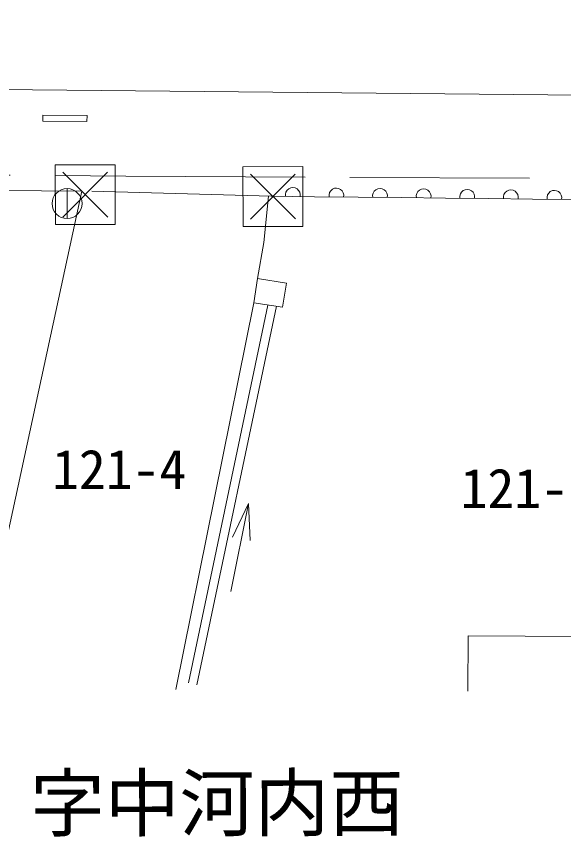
# Model space of a CAD drawing. Units: millimetres, scale not verified. Extents: x 40000 to 680000, y 20000 to 380000.
# Drawn here: x 459897 to 478196, y 247264 to 274692 of the extents above; entities that cross this region are included whole.
import ezdxf
from ezdxf.enums import TextEntityAlignment as Align

# ---------------------------------------------------------------- set-up
doc = ezdxf.new("R2010")
doc.units = ezdxf.units.MM
doc.header["$LTSCALE"] = 1000
doc.linetypes.add('DASHED', pattern=[7.5, 6, -1.5])
doc.layers.add('M-BGD', color=7, linetype='Continuous', lineweight=13)
doc.layers.add('M-BGD-EXST', color=7, linetype='Continuous', lineweight=13)
doc.layers.add('M-BMK-HTXT', color=7, linetype='Continuous')
doc.styles.add('ＭＳ ゴシック', font='')
doc.styles.get('ＭＳ ゴシック').set_extended_font_data('MS Gothic')

msp = doc.modelspace()

# ---------------------------------------------------------------- linework, layer by layer
at = {"layer": 'M-BGD'}
for p, q in [((460781, 271392), (460779, 271192)), ((460781, 271392), (462258, 271379)), ((462258, 271379), (462256, 271179)), ((460779, 271192), (462256, 271179)), ((468412, 268677), (469870, 268661)), ((469870, 268661), (471328, 268646)), ((471328, 268646), (472786, 268631)), ((472786, 268631), (474243, 268615)), ((474243, 268615), (475701, 268600)), ((475701, 268600), (477159, 268585)), ((477159, 268585), (478617, 268569)), ((467958, 265926), (467832, 265116)), ((468926, 265775), (467958, 265926)), ((468800, 264965), (468926, 265775)), ((467832, 265116), (465231, 252186)), ((465651, 252408), (468310, 265041)), ((468598, 264997), (465934, 252338)), ((467832, 265116), (468800, 264965)), ((467654, 258400), (467068, 255458)), ((467654, 258400), (467125, 257282)), ((467654, 258400), (467714, 257165))]:
    msp.add_line(p, q, dxfattribs=at)
at = {"layer": 'M-BGD', "linetype": 'DASHED'}
for p, q in [((468412, 268677), (462089, 268853)), ((475003, 253982), (474989, 252122)), ((486383, 253894), (475003, 253982))]:
    msp.add_line(p, q, dxfattribs=at)
at = {"layer": 'M-BGD'}
for points in [[(569530, 271159), (440880, 272435), (324050, 273899), (209264, 275428), (124818, 276543), (69083, 277364)], [(431102, 269110), (462089, 268853), (458503, 252339)], [(468325, 268679), (468174, 267131), (467958, 265926)]]:
    msp.add_lwpolyline(points, dxfattribs=at)
at = {"layer": 'M-BGD', "linetype": 'DASHED'}
msp.add_lwpolyline([(431194, 269628), (463552, 269349), (502648, 269149), (526404, 269137), (528538, 264066), (526151, 252137)], dxfattribs=at)
at = {"layer": 'M-BGD'}
for centre, start, end in [((469141, 268720), 347.4102, 191.3825), ((470599, 268705), 347.4112, 191.3839), ((472057, 268690), 347.4123, 191.3828), ((473515, 268674), 347.4093, 191.3858), ((474973, 268659), 347.4093, 191.3858), ((476431, 268644), 347.4105, 191.3846), ((477889, 268628), 347.4091, 191.3836)]:
    msp.add_arc(centre, 248, start, end, dxfattribs=at)
at = {"layer": 'M-BGD-EXST'}
for p, q in [((461447, 269479), (462950, 267981)), ((461450, 267979), (462947, 269481)), ((467724, 269415), (469227, 267918)), ((467727, 267915), (469224, 269418)), ((461590, 268932), (461592, 267932))]:
    msp.add_line(p, q, dxfattribs=at)
for points in [[(461201, 267728), (463201, 267732), (463197, 269732), (461197, 269728)], [(467478, 267665), (469478, 267669), (469474, 269669), (467474, 269665)]]:
    msp.add_lwpolyline(points, close=True, dxfattribs=at)
msp.add_circle((461591, 268432), 500, dxfattribs=at)

# ---------------------------------------------------------------- texts
at = {"layer": 'M-BMK-HTXT', "style": 'ＭＳ ゴシック'}
for s, height, p in [('121-4', 1320, (463334, 259548)), ('121-6', 1320, (476996, 258915)), ('字中河内西', 1833, (466608, 248386))]:
    msp.add_text(s, height=height, rotation=0.112, dxfattribs=at).set_placement(p, align=Align.MIDDLE_CENTER)

doc.saveas('drawing.dxf')
